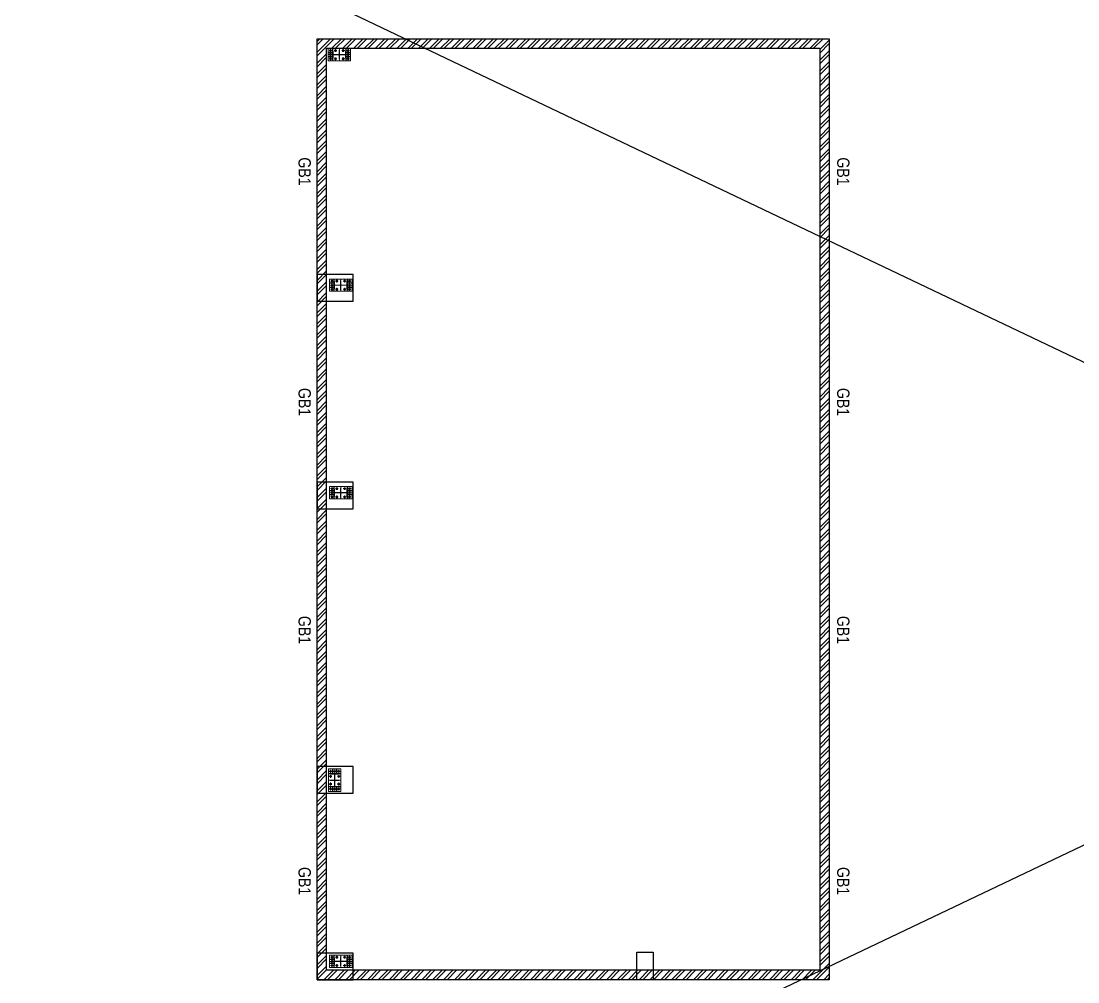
# Model space of a CAD drawing. Header units: inches. Extents: x 683042 to 921062, y -316188 to -5771.
# Drawn here: x 716366 to 742158, y -291292 to -267842 of the extents above; entities that cross this region are included whole.
import ezdxf

# ---------------------------------------------------------------- set-up
doc = ezdxf.new("R2010")
doc.units = ezdxf.units.IN
doc.header["$MEASUREMENT"] = 0
doc.linetypes.add('CENTER', pattern=[2, 1.25, -0.25, 0.25, -0.25])
doc.layers.add('DETAIL-A', color=41, linetype='Continuous')
doc.layers.add('R-column', color=5, linetype='Continuous')
for name, color, linetype, lineweight in [('R-beam', 4, 'Continuous', 30), ('R-beam no.', 7, 'Continuous', 30), ('R-FOUND', 97, 'Continuous', 30)]:
    doc.layers.add(name, color=color, linetype=linetype, lineweight=lineweight)
doc.styles.add('ROMAND', font='swissc.ttf')

# ---------------------------------------------------------------- blocks, each defined once
blk = doc.blocks.new('A$C153212E7')
at = {"lineweight": 5}
h = blk.add_hatch(color=256, dxfattribs=at)
h.dxf.hatch_style = 1
h.paths.add_polyline_path([(109, 300), (109, 0), (117, 0), (117, 300)])
h = blk.add_hatch(color=256, dxfattribs=at)
h.dxf.hatch_style = 1
h.paths.add_polyline_path([(279, 153), (279, 262), (271, 262), (271, 153)])
h = blk.add_hatch(color=256, dxfattribs=at)
h.dxf.hatch_style = 1
h.paths.add_polyline_path([(441, 300), (441, 0), (433, 0), (433, 300)])
h = blk.add_hatch(color=256, dxfattribs=at)
h.dxf.hatch_style = 1
h.paths.add_polyline_path([(109, 204), (0, 204), (0, 196), (109, 196)])
h = blk.add_hatch(color=256, dxfattribs=at)
h.dxf.hatch_style = 1
h.paths.add_polyline_path([(109, 96), (0, 96), (0, 104), (109, 104)])
h = blk.add_hatch(color=3, dxfattribs=at)
h.dxf.hatch_style = 1
h.paths.add_polyline_path([(117, 238), (117, 63), (125, 63), (125, 238)])
h.paths.add_polyline_path([(125, 147), (425, 147), (425, 153), (125, 153)])
h.paths.add_polyline_path([(433, 238), (433, 63), (425, 63), (425, 238)])
h = blk.add_hatch(color=256, dxfattribs=at)
h.dxf.hatch_style = 1
h.paths.add_polyline_path([(279, 147), (279, 38), (271, 38), (271, 147)])
h = blk.add_hatch(color=256, dxfattribs=at)
h.dxf.hatch_style = 1
h.paths.add_polyline_path([(441, 204), (550, 204), (550, 196), (441, 196)])
h = blk.add_hatch(color=256, dxfattribs=at)
h.dxf.hatch_style = 1
h.paths.add_polyline_path([(441, 96), (550, 96), (550, 104), (441, 104)])
blk.add_line((75, 150), (475, 150), dxfattribs=at)
at = {"color": 1, "lineweight": 5}
blk.add_lwpolyline([(0, 300), (550, 300), (550, 0), (0, 0)], close=True, dxfattribs=at)
at = {"lineweight": 5}
for points in [[(109, 300), (109, 0), (117, 0), (117, 300)], [(279, 153), (279, 262), (271, 262), (271, 153)], [(441, 300), (441, 0), (433, 0), (433, 300)], [(109, 204), (0, 204), (0, 196), (109, 196)], [(109, 96), (0, 96), (0, 104), (109, 104)], [(279, 147), (279, 38), (271, 38), (271, 147)], [(441, 204), (550, 204), (550, 196), (441, 196)], [(441, 96), (550, 96), (550, 104), (441, 104)]]:
    blk.add_lwpolyline(points, close=True, dxfattribs=at)
blk.add_circle((275, 150), 3, dxfattribs=at)
at = {"layer": 'DETAIL-A', "lineweight": 5}
for p, q in [((60, 218), (60, 282)), ((180, 218), (180, 282)), ((370, 218), (370, 282)), ((490, 218), (490, 282)), ((25, 250), (95, 250)), ((25, 150), (95, 150)), ((25, 50), (95, 50)), ((60, 118), (60, 182)), ((60, 82), (60, 18)), ((145, 250), (215, 250)), ((145, 50), (215, 50)), ((180, 82), (180, 18)), ((405, 250), (335, 250)), ((405, 50), (335, 50)), ((370, 82), (370, 18)), ((525, 250), (455, 250)), ((525, 150), (455, 150)), ((525, 50), (455, 50)), ((490, 118), (490, 182)), ((490, 82), (490, 18))]:
    blk.add_line(p, q, dxfattribs=at)
at = {"layer": 'DETAIL-A', "linetype": 'CENTER', "lineweight": 5, "ltscale": 20}
for p, q in [((275, 300), (275, 0)), ((550, 150), (0, 150))]:
    blk.add_line(p, q, dxfattribs=at)
at = {"layer": 'DETAIL-A', "lineweight": 5}
for points in [[(72, 270), (83, 250), (71, 230), (48, 230), (37, 250), (49, 270)], [(192, 270), (203, 250), (191, 230), (168, 230), (157, 250), (169, 270)], [(358, 270), (347, 250), (359, 230), (382, 230), (393, 250), (381, 270)], [(478, 270), (467, 250), (479, 230), (502, 230), (513, 250), (501, 270)], [(72, 170), (83, 150), (71, 130), (48, 130), (37, 150), (49, 170)], [(72, 30), (83, 50), (71, 70), (48, 70), (37, 50), (49, 30)], [(192, 30), (203, 50), (191, 70), (168, 70), (157, 50), (169, 30)], [(358, 30), (347, 50), (359, 70), (382, 70), (393, 50), (381, 30)], [(478, 170), (467, 150), (479, 130), (502, 130), (513, 150), (501, 170)], [(478, 30), (467, 50), (479, 70), (502, 70), (513, 50), (501, 30)]]:
    blk.add_lwpolyline(points, close=True, dxfattribs=at)
at = {"layer": 'DETAIL-A', "color": 3, "lineweight": 5}
for points in [[(117, 238), (117, 63), (125, 63), (125, 238)], [(125, 147), (425, 147), (425, 153), (125, 153)], [(433, 238), (433, 63), (425, 63), (425, 238)]]:
    blk.add_lwpolyline(points, close=True, dxfattribs=at)
at = {"layer": 'DETAIL-A', "lineweight": 5}
for centre, radius in [((60, 250), 20), ((60, 250), 12), ((180, 250), 20), ((180, 250), 12), ((370, 250), 20), ((370, 250), 12), ((490, 250), 20), ((490, 250), 12), ((60, 150), 20), ((60, 50), 20), ((60, 150), 12), ((60, 50), 12), ((180, 50), 20), ((180, 50), 12), ((370, 50), 20), ((370, 50), 12), ((490, 150), 20), ((490, 50), 20), ((490, 150), 12), ((490, 50), 12)]:
    blk.add_circle(centre, radius, dxfattribs=at)

msp = doc.modelspace()

# ---------------------------------------------------------------- hatches: boundary and pattern name
at = {"layer": 'R-beam'}
h = msp.add_hatch(dxfattribs=at)
h.set_pattern_fill('ANSI32', color=256, scale=500)
h.set_pattern_definition([(45, (-78937.82, -201389.79), (-132.58252, 132.58252), []), (45, (-78849.43, -201389.79), (-132.58252, 132.58252), [])])
h.paths.add_polyline_path([(735857.828, -291009.77), (723822.562, -291009.77), (723822.562, -268505.386), (735857.828, -268505.386)], flags=16)
h.paths.add_polyline_path([(736087.828, -291239.77), (723592.562, -291239.77), (723592.562, -268275.386), (736087.828, -268275.386)])

# ---------------------------------------------------------------- linework, layer by layer
for points in [[(736087.828, -291239.77), (723592.562, -291239.77), (723592.562, -268275.386), (736087.828, -268275.386)], [(735857.828, -291009.77), (723822.562, -291009.77), (723822.562, -268505.386), (735857.828, -268505.386)]]:
    msp.add_lwpolyline(points, close=True, dxfattribs=at)
at = {"layer": 'R-column'}
for points in [[(724467.562, -274026.405), (723592.562, -274026.405), (723592.562, -274676.405), (724467.562, -274676.405)], [(724467.562, -279094.135), (723592.562, -279094.135), (723592.562, -279744.135), (724467.562, -279744.135)], [(724467.562, -286036.487), (723592.562, -286036.487), (723592.562, -286686.487), (724467.562, -286686.487)], [(724467.562, -290589.77), (723592.562, -290589.77), (723592.562, -291239.77), (724467.562, -291239.77)], [(731392.562, -290564.77), (731792.562, -290564.77), (731792.562, -291239.77), (731392.562, -291239.77)]]:
    msp.add_lwpolyline(points, close=True, dxfattribs=at)
at = {"layer": 'R-FOUND'}
for points in [[(826304.214, -247927.413), (683042.209, -316187.924)], [(683042.209, -247927.413), (826304.214, -316187.924)]]:
    msp.add_lwpolyline(points, dxfattribs=at)

# ---------------------------------------------------------------- block references
at = {"lineweight": 5}
for p, rotation in [((724408.298, -268509.84), 180), ((724442.524, -274136.938), 180), ((724442.524, -279203.608), 180), ((723869.008, -286094.468), 270), ((724442.524, -290642.766), 180)]:
    msp.add_blockref('A$C153212E7', p, dxfattribs=dict(at, rotation=rotation))

# ---------------------------------------------------------------- texts
at = {"layer": 'R-beam no.', "color": 7, "lineweight": 5, "char_height": 300, "width": 10163.48052, "attachment_point": 5, "rotation": 270, "style": 'ROMAND'}
for insert in [(723283.672, -271510.615), (736430.013, -271510.615), (723283.672, -277139.177), (736430.013, -277139.177), (723283.672, -282703.177), (736430.013, -282703.177), (723283.672, -288832.051), (736430.013, -288832.051)]:
    msp.add_mtext('\\A1;GB1', dxfattribs=dict(at, insert=insert))

doc.saveas('drawing.dxf')
